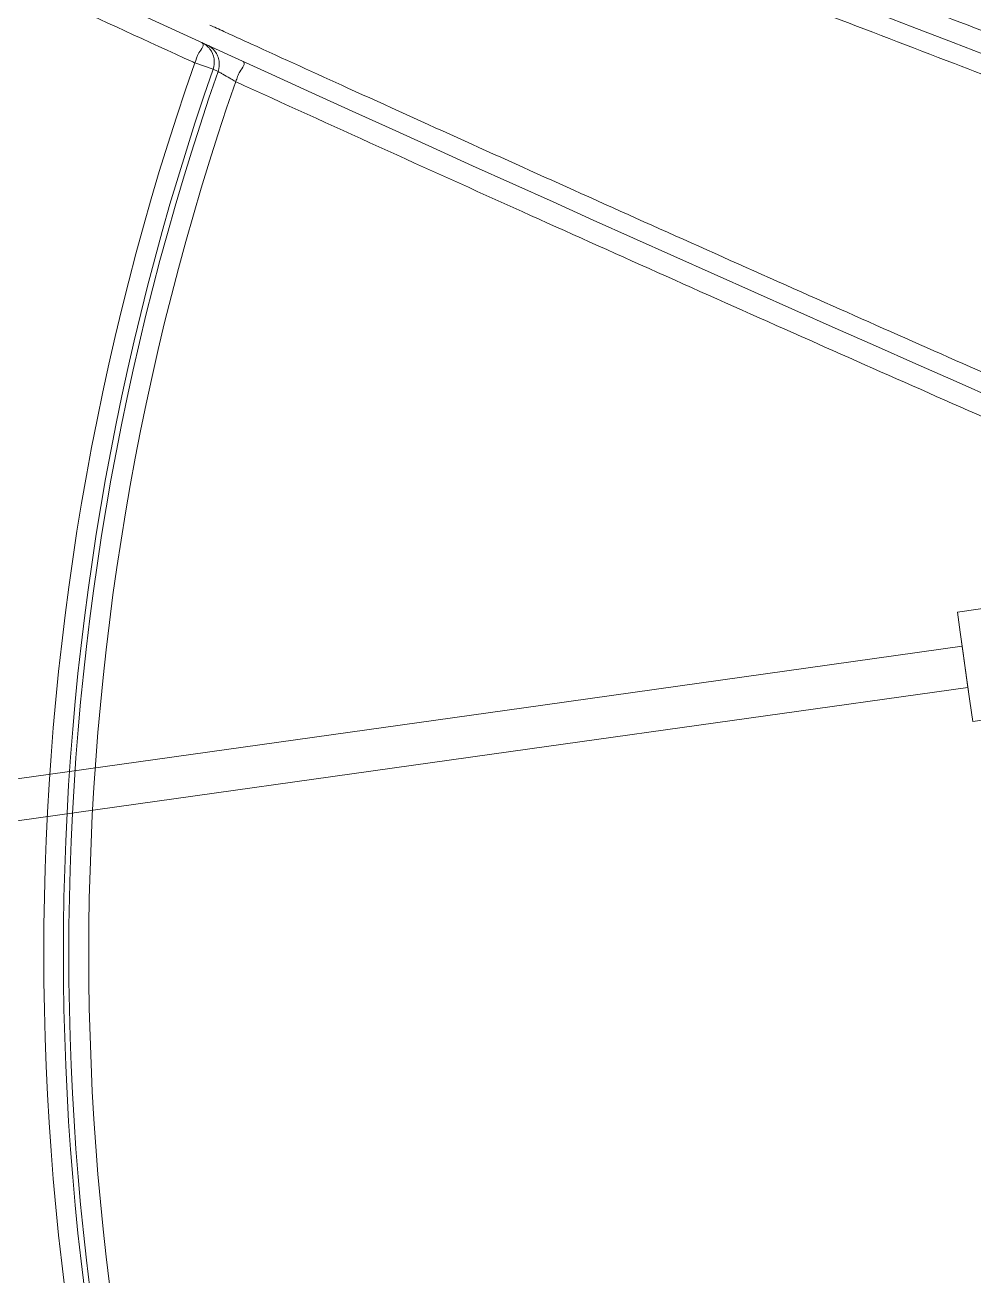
# Model space of a CAD drawing. Header units: metres. Extents: x 1628 to 1845, y 824 to 931.
# Drawn here: x 1653.5904 to 1653.8081, y 913.9177 to 914.2049 of the extents above; entities that cross this region are included whole.
import ezdxf

# ---------------------------------------------------------------- set-up
doc = ezdxf.new("R2010")
doc.units = ezdxf.units.M
doc.header["$LTSCALE"] = 0.15
doc.layers.add('hidrosanitário', color=26, linetype='Continuous', lineweight=0)

msp = doc.modelspace()

# ---------------------------------------------------------------- linework, layer by layer
at = {"layer": 'hidrosanitário', "color": 252}
for p, q in [((1653.62931, 914.19618), (1653.63354, 914.19471)), ((1653.63354, 914.19471), (1653.63468, 914.19419))]:
    msp.add_line(p, q, dxfattribs=at)
at = {"layer": 'hidrosanitário', "linetype": 'Continuous'}
for p, q in [((1653.82216, 914.07263), (1653.80433, 914.07013)), ((1653.80433, 914.07013), (1653.80499, 914.06548)), ((1653.80499, 914.06548), (1653.80721, 914.04963)), ((1653.80499, 914.06548), (1653.80721, 914.04963)), ((1653.80499, 914.06548), (1653.80566, 914.06065)), ((1653.80544, 914.06227), (1653.70486, 914.04817)), ((1653.80676, 914.05284), (1653.80544, 914.06227)), ((1653.80566, 914.06065), (1653.80653, 914.05446)), ((1653.80653, 914.05446), (1653.80721, 914.04963)), ((1653.80676, 914.05284), (1653.70619, 914.03873)), ((1653.70486, 914.04817), (1653.55229, 914.02677)), ((1653.80721, 914.04963), (1653.80786, 914.04498)), ((1653.82569, 914.04748), (1653.80786, 914.04498)), ((1653.70619, 914.03873), (1653.55655, 914.01775))]:
    msp.add_line(p, q, dxfattribs=at)
at = {"layer": 'hidrosanitário', "color": 252}
for radius in [0.90615, 0.90588, 0.90411, 0.90269, 0.89582, 0.89514, 0.88421]:
    msp.add_circle((1654.21541, 913.99179), radius, dxfattribs=at)
for centre, radius, start, end in [((1648.80193, 901.20693), 13.92322, 67.822756, 70.48965), ((1659.42776, 926.85995), 13.92322, 244.51035, 247.177244), ((1654.21541, 913.99179), 0.62072, 160.77468, 199.22532), ((1654.21541, 913.99179), 0.61624, 160.77468, 199.22532), ((1654.21541, 913.99179), 0.61499, 160.78556, 199.21444), ((1654.21541, 913.99179), 0.61042, 160.86597, 199.13403), ((1659.42776, 901.12363), 13.92322, 112.822756, 115.48965)]:
    msp.add_arc(centre, radius, start, end, dxfattribs=at)
for points, start_tangent, end_tangent in [([(1653.44053, 914.28433), (1653.50358, 914.2545), (1653.56655, 914.2251), (1653.62887, 914.19638)], (0.902899, -0.429853), (0.909223, -0.416309)), ([(1653.85734, 914.18522), (1653.79744, 914.2084), (1653.73377, 914.23269), (1653.66614, 914.2581)], (-0.931771, 0.363047), (-0.937024, 0.349266)), ([(1653.85359, 914.17666), (1653.80367, 914.19599), (1653.7437, 914.21893), (1653.6872, 914.24026), (1653.66251, 914.24949)], (-0.931785, 0.363011), (-0.937014, 0.349291)), ([(1653.63276, 914.20486), (1653.6339, 914.20434)], (0.909244, -0.416263), (0.909282, -0.416181)), ([(1653.6339, 914.20434), (1653.63728, 914.20279)], (0.909282, -0.416181), (0.909393, -0.415939)), ([(1653.62931, 914.19618), (1653.63028, 914.19845), (1653.63103, 914.2008)], (0.46843, 0.8835), (-0.811112, 0.584891)), ([(1653.63103, 914.2008), (1653.63093, 914.20086)], (-0.811112, 0.584891), (-0.909208, 0.416343)), ([(1653.63171, 914.20041), (1653.63093, 914.20086)], (-0.816635, 0.577154), (-0.909208, 0.416343)), ([(1653.63196, 914.20022), (1653.63171, 914.20041)], (-0.779822, 0.626001), (-0.816635, 0.577154)), ([(1653.63376, 914.19712), (1653.63281, 914.19935), (1653.63196, 914.20022)], (-0.151505, 0.988456), (-0.779822, 0.626001)), ([(1653.63456, 914.19777), (1653.63395, 914.19883), (1653.63207, 914.20034)], (-0.390281, 0.920696), (-0.909246, 0.41626)), ([(1653.63728, 914.20279), (1653.64223, 914.20053)], (0.909393, -0.415939), (0.909555, -0.415583)), ([(1653.64223, 914.20053), (1653.66448, 914.19039), (1653.71796, 914.1662), (1653.7757, 914.14039), (1653.82884, 914.11691)], (0.909555, -0.415583), (0.915559, -0.402184)), ([(1653.63468, 914.19419), (1653.6349, 914.1966), (1653.63456, 914.19777)], (0.32978, 0.944058), (-0.390281, 0.920696)), ([(1653.62887, 914.19638), (1653.62931, 914.19618)], (0.909223, -0.416309), (0.909237, -0.416278)), ([(1653.63354, 914.19471), (1653.63376, 914.19712)], (0.326122, 0.945328), (-0.151505, 0.988456)), ([(1653.63917, 914.19307), (1653.63969, 914.19414), (1653.6404, 914.19652)], (0.360356, 0.932815), (-0.909519, 0.415663)), ([(1653.63468, 914.19419), (1653.63511, 914.19394)], (0.867674, -0.497134), (0.867643, -0.497189)), ([(1653.63511, 914.19394), (1653.63575, 914.19357), (1653.63738, 914.19264), (1653.63837, 914.19207)], (0.867643, -0.497189), (0.867074, -0.498179)), ([(1653.63837, 914.19207), (1653.63871, 914.19187)], (0.867074, -0.498179), (0.866975, -0.498352)), ([(1653.63871, 914.19187), (1653.63917, 914.19307)], (0.415135, 0.90976), (0.360356, 0.932815)), ([(1653.63871, 914.19187), (1653.70445, 914.16204), (1653.76665, 914.13419), (1653.82508, 914.10836)], (0.909544, -0.415608), (0.915563, -0.402174))]:
    msp.add_spline(points, degree=3, dxfattribs=dict(at, start_tangent=start_tangent, end_tangent=end_tangent))

doc.saveas('drawing.dxf')
